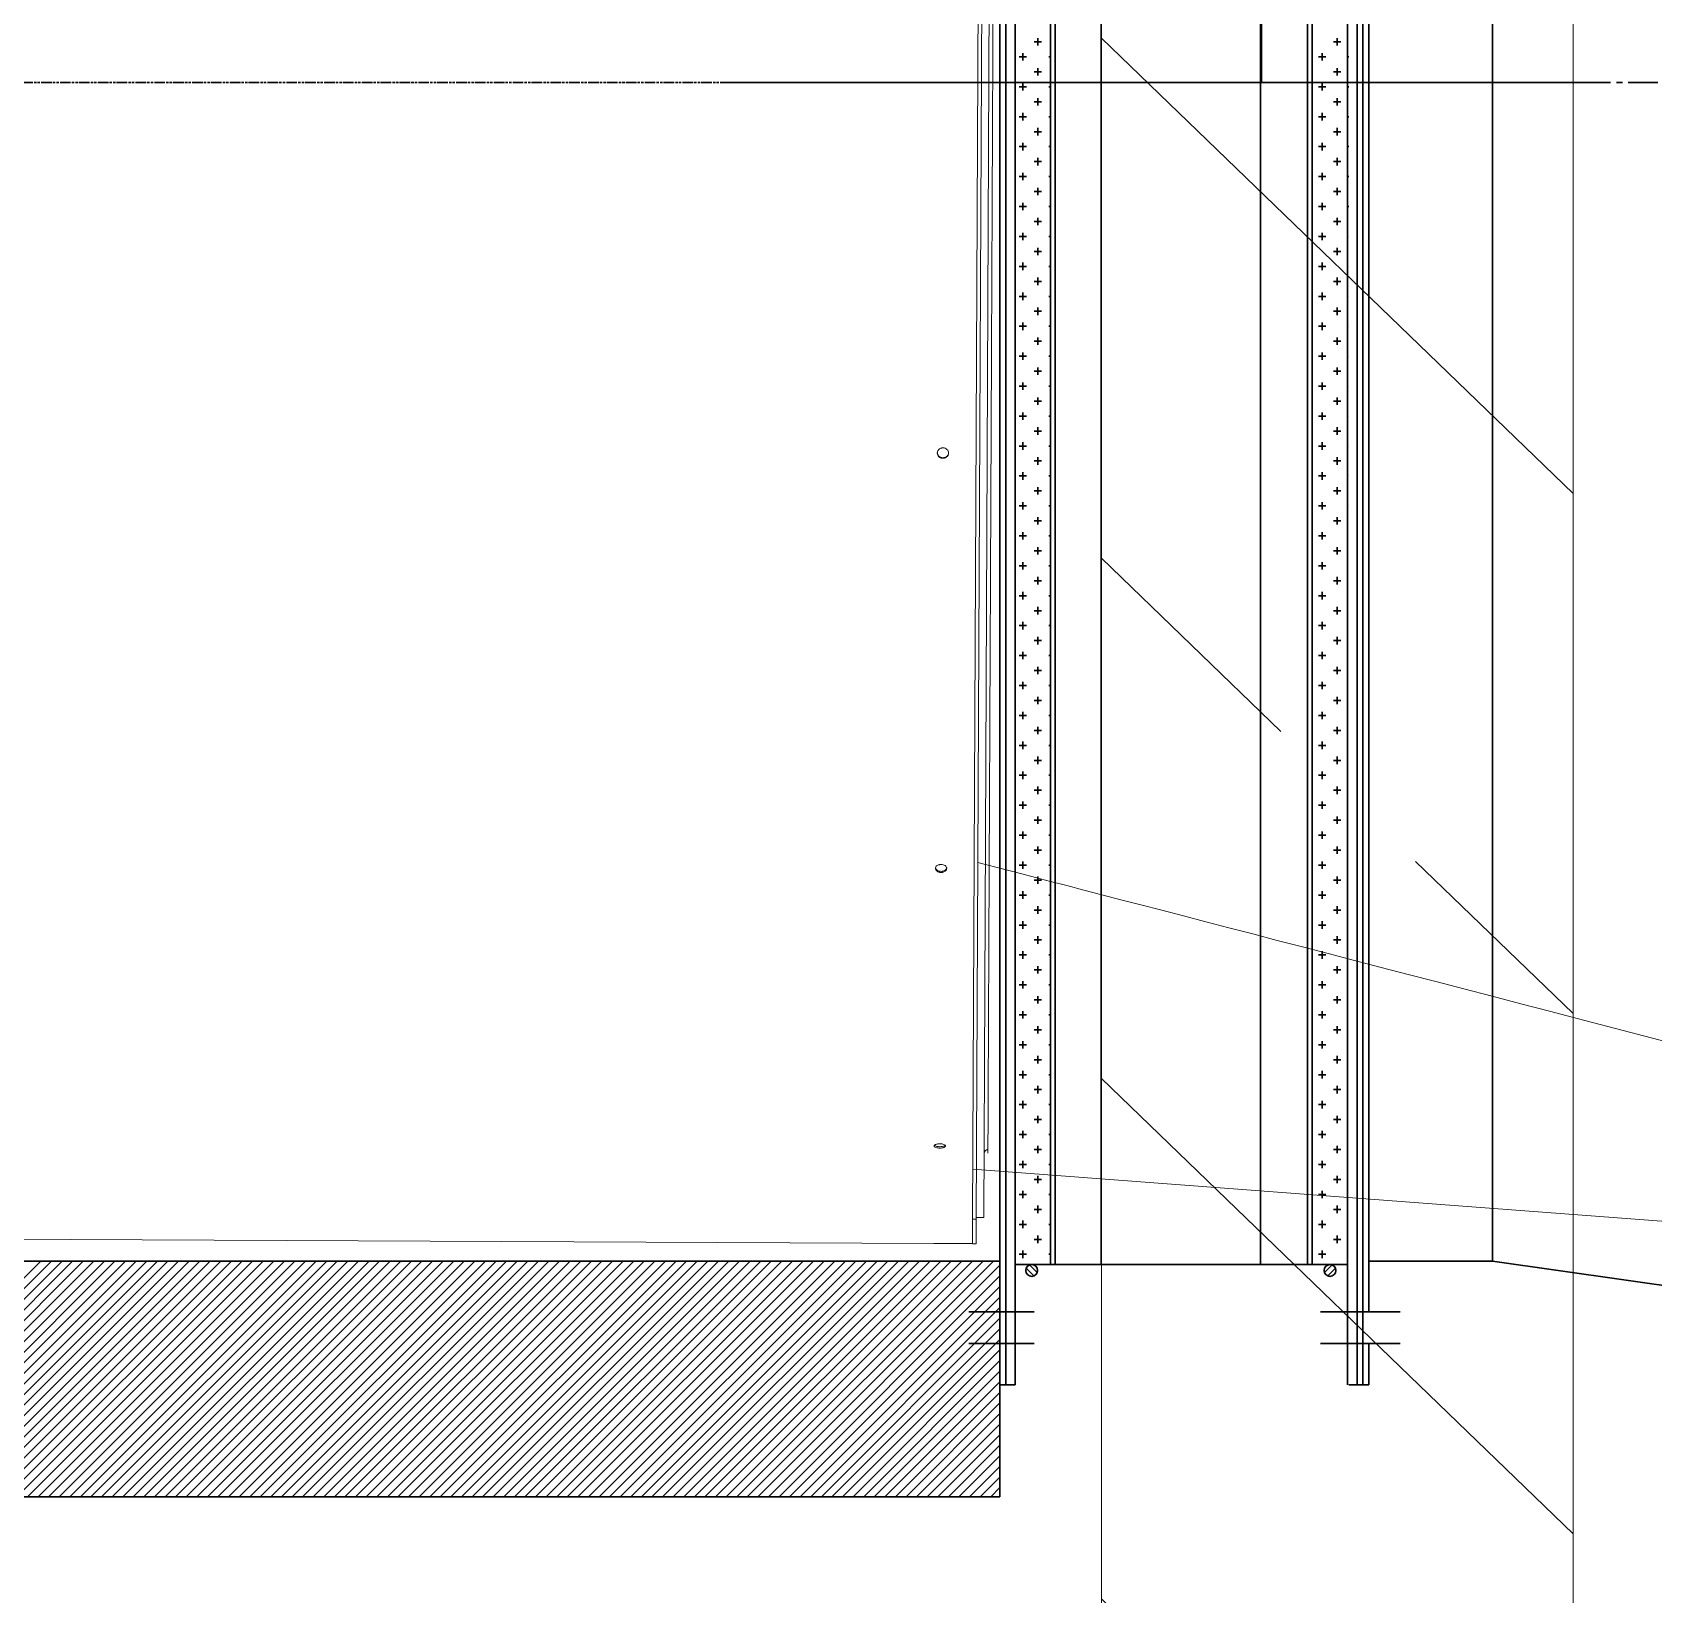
# Model space of a CAD drawing. Header units: millimetres. Extents: x -379292 to 1221486, y 92049 to 447512.
# Drawn here: x -116208 to -115521, y 275315 to 275978 of the extents above; entities that cross this region are included whole.
import ezdxf

# ---------------------------------------------------------------- set-up
doc = ezdxf.new("R2010")
doc.units = ezdxf.units.MM
doc.linetypes.add('CENTER', pattern=[2, 1.25, -0.25, 0.25, -0.25])
doc.linetypes.add('PHANTOM', pattern=[0.8, 0.45, -0.05, 0.1, -0.05, 0.1, -0.05])
for name, color, linetype, lineweight in [('_Systemair', 3, 'Continuous', 30), ('_Systemair Ventilation Equipments', 7, 'Continuous', 30), ('Aironn-DEF', 7, 'Continuous', 0), ('Aironn-THF', 7, 'Continuous', 0), ('E_CT_KA', 4, 'Continuous', 9)]:
    doc.layers.add(name, color=color, linetype=linetype, lineweight=lineweight)
doc.layers.add('AIRONN ZONLAMA', color=4, linetype='Continuous')
doc.styles.get("Standard").update_dxf_attribs({"font": 'segoeuil.ttf'})

# ---------------------------------------------------------------- blocks, each defined once
blk = doc.blocks.new('GFL 1000')
at = {"layer": '_Systemair Ventilation Equipments'}
for p, q in [((9522.706, 3628.106), (9522.706, 3732.406)), ((9522.956, 3628.106), (9522.956, 3732.406)), ((9517.456, 3630.256), (9517.456, 3730.256)), ((9522.706, 3630.256), (9517.456, 3630.256)), ((9522.706, 3625.006), (9522.706, 3626.756)), ((9522.956, 3625.006), (9522.956, 3626.756)), ((9522.956, 3625.006), (9522.706, 3625.006)), ((9522.956, 3625.006), (9522.706, 3625.006))]:
    blk.add_line(p, q, dxfattribs=at)
at = {"layer": '_Systemair Ventilation Equipments', "color": 2, "linetype": 'CENTER'}
blk.add_line((9513.525, 3680.256), (9529.164, 3680.256), dxfattribs=at)
at = {"layer": '_Systemair Ventilation Equipments', "linetype": 'CENTER'}
for p, q in [((9522.956, 3628.106), (9522.706, 3628.106)), ((9522.956, 3626.756), (9522.706, 3626.756))]:
    blk.add_line(p, q, dxfattribs=at)
blk = doc.blocks.new('RSA 1000')
at = {"layer": '_Systemair Ventilation Equipments'}
for p, q in [((9623.068, 3740.256), (9623.068, 3620.256)), ((9623.068, 3620.256), (9723.068, 3620.256))]:
    blk.add_line(p, q, dxfattribs=at)
at = {"layer": '_Systemair Ventilation Equipments', "color": 3, "linetype": 'PHANTOM'}
blk.add_line((9601.684, 3680.256), (9738.086, 3680.256), dxfattribs=at)
at = {"layer": '_Systemair Ventilation Equipments', "color": 7, "linetype": 'Continuous'}
for p, q in [((9623.068, 3620.256), (9623.068, 3630.256)), ((9623.068, 3630.256), (9723.068, 3630.256))]:
    blk.add_line(p, q, dxfattribs=at)
at = {"layer": '_Systemair Ventilation Equipments', "color": 3, "linetype": 'Continuous'}
for p, q in [((9632.886, 3620.256), (9623.068, 3630.074)), ((9633.335, 3620.256), (9623.335, 3630.256)), ((9633.784, 3620.256), (9623.784, 3630.256)), ((9634.233, 3620.256), (9624.233, 3630.256)), ((9634.682, 3620.256), (9624.682, 3630.256)), ((9635.131, 3620.256), (9625.131, 3630.256)), ((9635.58, 3620.256), (9625.58, 3630.256)), ((9636.029, 3620.256), (9626.029, 3630.256)), ((9636.478, 3620.256), (9626.478, 3630.256)), ((9636.927, 3620.256), (9626.927, 3630.256)), ((9637.376, 3620.256), (9627.376, 3630.256)), ((9637.825, 3620.256), (9627.825, 3630.256)), ((9638.274, 3620.256), (9628.274, 3630.256)), ((9638.723, 3620.256), (9628.723, 3630.256)), ((9639.172, 3620.256), (9629.172, 3630.256)), ((9639.621, 3620.256), (9629.621, 3630.256)), ((9640.07, 3620.256), (9630.07, 3630.256)), ((9640.519, 3620.256), (9630.519, 3630.256)), ((9640.968, 3620.256), (9630.968, 3630.256)), ((9641.417, 3620.256), (9631.417, 3630.256)), ((9641.866, 3620.256), (9631.866, 3630.256)), ((9642.316, 3620.256), (9632.316, 3630.256)), ((9642.765, 3620.256), (9632.765, 3630.256)), ((9643.214, 3620.256), (9633.214, 3630.256)), ((9643.663, 3620.256), (9633.663, 3630.256)), ((9644.112, 3620.256), (9634.112, 3630.256)), ((9644.561, 3620.256), (9634.561, 3630.256)), ((9645.01, 3620.256), (9635.01, 3630.256)), ((9645.459, 3620.256), (9635.459, 3630.256)), ((9645.908, 3620.256), (9635.908, 3630.256)), ((9646.357, 3620.256), (9636.357, 3630.256)), ((9646.806, 3620.256), (9636.806, 3630.256)), ((9647.255, 3620.256), (9637.255, 3630.256)), ((9647.704, 3620.256), (9637.704, 3630.256)), ((9648.153, 3620.256), (9638.153, 3630.256)), ((9648.602, 3620.256), (9638.602, 3630.256)), ((9649.051, 3620.256), (9639.051, 3630.256)), ((9649.5, 3620.256), (9639.5, 3630.256)), ((9649.949, 3620.256), (9639.949, 3630.256)), ((9650.398, 3620.256), (9640.398, 3630.256)), ((9650.847, 3620.256), (9640.847, 3630.256)), ((9651.296, 3620.256), (9641.296, 3630.256)), ((9651.745, 3620.256), (9641.745, 3630.256)), ((9652.194, 3620.256), (9642.194, 3630.256)), ((9652.643, 3620.256), (9642.643, 3630.256)), ((9653.092, 3620.256), (9643.092, 3630.256)), ((9653.541, 3620.256), (9643.541, 3630.256)), ((9653.99, 3620.256), (9643.99, 3630.256)), ((9654.439, 3620.256), (9644.439, 3630.256)), ((9654.888, 3620.256), (9644.888, 3630.256)), ((9655.337, 3620.256), (9645.337, 3630.256)), ((9655.786, 3620.256), (9645.786, 3630.256)), ((9656.235, 3620.256), (9646.235, 3630.256)), ((9656.684, 3620.256), (9646.684, 3630.256)), ((9657.133, 3620.256), (9647.133, 3630.256)), ((9657.582, 3620.256), (9647.582, 3630.256)), ((9658.031, 3620.256), (9648.031, 3630.256)), ((9658.48, 3620.256), (9648.48, 3630.256)), ((9658.929, 3620.256), (9648.929, 3630.256)), ((9659.378, 3620.256), (9649.378, 3630.256)), ((9659.827, 3620.256), (9649.827, 3630.256)), ((9660.276, 3620.256), (9650.276, 3630.256)), ((9660.725, 3620.256), (9650.725, 3630.256)), ((9661.174, 3620.256), (9651.174, 3630.256)), ((9661.623, 3620.256), (9651.623, 3630.256)), ((9662.072, 3620.256), (9652.072, 3630.256)), ((9662.521, 3620.256), (9652.521, 3630.256)), ((9662.97, 3620.256), (9652.97, 3630.256)), ((9663.419, 3620.256), (9653.419, 3630.256)), ((9663.868, 3620.256), (9653.868, 3630.256)), ((9664.317, 3620.256), (9654.317, 3630.256)), ((9664.766, 3620.256), (9654.766, 3630.256)), ((9665.215, 3620.256), (9655.215, 3630.256)), ((9665.664, 3620.256), (9655.664, 3630.256)), ((9666.113, 3620.256), (9656.113, 3630.256)), ((9666.562, 3620.256), (9656.562, 3630.256)), ((9667.011, 3620.256), (9657.011, 3630.256)), ((9667.46, 3620.256), (9657.46, 3630.256)), ((9667.909, 3620.256), (9657.909, 3630.256)), ((9668.358, 3620.256), (9658.358, 3630.256)), ((9668.807, 3620.256), (9658.807, 3630.256)), ((9669.256, 3620.256), (9659.256, 3630.256)), ((9669.705, 3620.256), (9659.705, 3630.256)), ((9670.154, 3620.256), (9660.154, 3630.256)), ((9670.603, 3620.256), (9660.603, 3630.256)), ((9671.052, 3620.256), (9661.052, 3630.256)), ((9671.501, 3620.256), (9661.501, 3630.256)), ((9671.95, 3620.256), (9661.95, 3630.256)), ((9672.399, 3620.256), (9662.399, 3630.256)), ((9672.848, 3620.256), (9662.848, 3630.256)), ((9673.297, 3620.256), (9663.297, 3630.256)), ((9673.746, 3620.256), (9663.746, 3630.256)), ((9632.437, 3620.256), (9623.068, 3629.625)), ((9631.988, 3620.256), (9623.068, 3629.176)), ((9631.539, 3620.256), (9623.068, 3628.727)), ((9631.09, 3620.256), (9623.068, 3628.278)), ((9630.641, 3620.256), (9623.068, 3627.829)), ((9630.192, 3620.256), (9623.068, 3627.38)), ((9629.743, 3620.256), (9623.068, 3626.931)), ((9629.294, 3620.256), (9623.068, 3626.482)), ((9628.845, 3620.256), (9623.068, 3626.033)), ((9628.396, 3620.256), (9623.068, 3625.584)), ((9627.947, 3620.256), (9623.068, 3625.135)), ((9627.498, 3620.256), (9623.068, 3624.685)), ((9627.049, 3620.256), (9623.068, 3624.236)), ((9626.6, 3620.256), (9623.068, 3623.787)), ((9626.151, 3620.256), (9623.068, 3623.338)), ((9625.702, 3620.256), (9623.068, 3622.889)), ((9625.253, 3620.256), (9623.068, 3622.44)), ((9624.804, 3620.256), (9623.068, 3621.991)), ((9624.355, 3620.256), (9623.068, 3621.542)), ((9623.906, 3620.256), (9623.068, 3621.093)), ((9623.457, 3620.256), (9623.068, 3620.644))]:
    blk.add_line(p, q, dxfattribs=at)
blk = doc.blocks.new('EVH 1000')
at = {"layer": '_Systemair Ventilation Equipments'}
for p, q in [((9874.527, 3625.006), (9874.527, 3735.506)), ((9874.777, 3625.006), (9874.777, 3735.506)), ((9875.177, 3735.506), (9875.177, 3625.006)), ((9889.277, 3735.506), (9889.277, 3625.006)), ((9889.677, 3625.006), (9889.677, 3735.506)), ((9889.927, 3625.006), (9889.927, 3735.506)), ((9876.677, 3730.256), (9876.677, 3630.106)), ((9876.877, 3730.256), (9876.877, 3630.106)), ((9878.827, 3680.256), (9878.827, 3730.256)), ((9878.877, 3730.256), (9878.877, 3630.106)), ((9885.627, 3730.256), (9885.627, 3630.106)), ((9885.627, 3680.256), (9885.627, 3730.256)), ((9887.577, 3730.256), (9887.577, 3630.106)), ((9887.777, 3730.256), (9887.777, 3630.106)), ((9875.78, 3681.976), (9875.463, 3681.976)), ((9875.621, 3682.135), (9875.621, 3681.818)), ((9888.48, 3681.976), (9888.163, 3681.976)), ((9888.321, 3682.135), (9888.321, 3681.818)), ((9875.145, 3681.341), (9875.128, 3681.341)), ((9876.415, 3681.341), (9876.098, 3681.341)), ((9876.256, 3681.5), (9876.256, 3681.183)), ((9887.845, 3681.341), (9887.826, 3681.341)), ((9889.115, 3681.341), (9888.798, 3681.341)), ((9888.956, 3681.5), (9888.956, 3681.183)), ((9875.78, 3680.706), (9875.463, 3680.706)), ((9875.621, 3680.865), (9875.621, 3680.548)), ((9888.48, 3680.706), (9888.163, 3680.706)), ((9888.321, 3680.865), (9888.321, 3680.548)), ((9875.145, 3680.071), (9875.127, 3680.071)), ((9875.621, 3679.595), (9875.621, 3679.278)), ((9876.415, 3680.071), (9876.098, 3680.071)), ((9876.256, 3680.23), (9876.256, 3679.913)), ((9887.845, 3680.071), (9887.827, 3680.071)), ((9888.321, 3679.595), (9888.321, 3679.278)), ((9889.115, 3680.071), (9888.798, 3680.071)), ((9888.956, 3680.23), (9888.956, 3679.913)), ((9875.78, 3679.436), (9875.463, 3679.436)), ((9876.256, 3678.96), (9876.256, 3678.643)), ((9888.48, 3679.436), (9888.163, 3679.436)), ((9888.956, 3678.96), (9888.956, 3678.643)), ((9875.145, 3678.801), (9875.129, 3678.801)), ((9875.621, 3678.325), (9875.621, 3678.008)), ((9876.415, 3678.801), (9876.098, 3678.801)), ((9887.845, 3678.801), (9887.826, 3678.801)), ((9888.321, 3678.325), (9888.321, 3678.008)), ((9889.115, 3678.801), (9888.798, 3678.801)), ((9875.145, 3677.531), (9875.13, 3677.531)), ((9875.78, 3678.166), (9875.463, 3678.166)), ((9876.415, 3677.531), (9876.098, 3677.531)), ((9876.256, 3677.69), (9876.256, 3677.373)), ((9887.845, 3677.531), (9887.824, 3677.531)), ((9888.48, 3678.166), (9888.163, 3678.166)), ((9889.115, 3677.531), (9888.798, 3677.531)), ((9888.956, 3677.69), (9888.956, 3677.373)), ((9875.78, 3676.896), (9875.463, 3676.896)), ((9875.621, 3677.055), (9875.621, 3676.738)), ((9888.48, 3676.896), (9888.163, 3676.896)), ((9888.321, 3677.055), (9888.321, 3676.738)), ((9875.145, 3676.261), (9875.131, 3676.261)), ((9876.415, 3676.261), (9876.098, 3676.261)), ((9876.256, 3676.42), (9876.256, 3676.103)), ((9887.845, 3676.261), (9887.823, 3676.261)), ((9889.115, 3676.261), (9888.798, 3676.261)), ((9888.956, 3676.42), (9888.956, 3676.103)), ((9875.78, 3675.626), (9875.463, 3675.626)), ((9875.621, 3675.785), (9875.621, 3675.468)), ((9888.48, 3675.626), (9888.163, 3675.626)), ((9888.321, 3675.785), (9888.321, 3675.468)), ((9875.145, 3674.991), (9875.132, 3674.991)), ((9876.415, 3674.991), (9876.098, 3674.991)), ((9876.256, 3675.15), (9876.256, 3674.833)), ((9887.845, 3674.991), (9887.822, 3674.991)), ((9889.115, 3674.991), (9888.798, 3674.991)), ((9888.956, 3675.15), (9888.956, 3674.833)), ((9875.78, 3674.356), (9875.463, 3674.356)), ((9875.621, 3674.515), (9875.621, 3674.198)), ((9888.48, 3674.356), (9888.163, 3674.356)), ((9888.321, 3674.515), (9888.321, 3674.198)), ((9875.145, 3673.721), (9875.134, 3673.721)), ((9876.415, 3673.721), (9876.098, 3673.721)), ((9876.256, 3673.88), (9876.256, 3673.563)), ((9887.845, 3673.721), (9887.821, 3673.721)), ((9889.115, 3673.721), (9888.798, 3673.721)), ((9888.956, 3673.88), (9888.956, 3673.563)), ((9875.78, 3673.086), (9875.463, 3673.086)), ((9875.621, 3673.245), (9875.621, 3672.928)), ((9888.48, 3673.086), (9888.163, 3673.086)), ((9888.321, 3673.245), (9888.321, 3672.928)), ((9875.145, 3672.451), (9875.135, 3672.451)), ((9876.415, 3672.451), (9876.098, 3672.451)), ((9876.256, 3672.61), (9876.256, 3672.293)), ((9887.845, 3672.451), (9887.819, 3672.451)), ((9889.115, 3672.451), (9888.798, 3672.451)), ((9888.956, 3672.61), (9888.956, 3672.293)), ((9875.78, 3671.816), (9875.463, 3671.816)), ((9875.621, 3671.975), (9875.621, 3671.658)), ((9876.256, 3671.34), (9876.256, 3671.023)), ((9888.48, 3671.816), (9888.163, 3671.816)), ((9888.321, 3671.975), (9888.321, 3671.658)), ((9888.956, 3671.34), (9888.956, 3671.023)), ((9875.145, 3671.181), (9875.136, 3671.181)), ((9875.621, 3670.705), (9875.621, 3670.388)), ((9876.415, 3671.181), (9876.098, 3671.181)), ((9887.845, 3671.181), (9887.818, 3671.181)), ((9888.321, 3670.705), (9888.321, 3670.388)), ((9889.115, 3671.181), (9888.798, 3671.181)), ((9875.78, 3670.546), (9875.463, 3670.546)), ((9876.256, 3670.07), (9876.256, 3669.753)), ((9888.48, 3670.546), (9888.163, 3670.546)), ((9888.956, 3670.07), (9888.956, 3669.753)), ((9875.145, 3669.911), (9875.138, 3669.911)), ((9875.78, 3669.276), (9875.463, 3669.276)), ((9875.621, 3669.435), (9875.621, 3669.118)), ((9876.415, 3669.911), (9876.098, 3669.911)), ((9887.845, 3669.911), (9887.817, 3669.911)), ((9888.48, 3669.276), (9888.163, 3669.276)), ((9888.321, 3669.435), (9888.321, 3669.118)), ((9889.115, 3669.911), (9888.798, 3669.911)), ((9875.145, 3668.641), (9875.139, 3668.641)), ((9876.415, 3668.641), (9876.098, 3668.641)), ((9876.256, 3668.8), (9876.256, 3668.483)), ((9887.845, 3668.641), (9887.816, 3668.641)), ((9889.115, 3668.641), (9888.798, 3668.641)), ((9888.956, 3668.8), (9888.956, 3668.483)), ((9875.78, 3668.006), (9875.463, 3668.006)), ((9875.621, 3668.165), (9875.621, 3667.848)), ((9888.48, 3668.006), (9888.163, 3668.006)), ((9888.321, 3668.165), (9888.321, 3667.848)), ((9875.145, 3667.371), (9875.14, 3667.371)), ((9876.415, 3667.371), (9876.098, 3667.371)), ((9876.256, 3667.53), (9876.256, 3667.213)), ((9887.845, 3667.371), (9887.814, 3667.371)), ((9889.115, 3667.371), (9888.798, 3667.371)), ((9888.956, 3667.53), (9888.956, 3667.213)), ((9875.78, 3666.736), (9875.463, 3666.736)), ((9875.621, 3666.895), (9875.621, 3666.578)), ((9888.48, 3666.736), (9888.163, 3666.736)), ((9888.321, 3666.895), (9888.321, 3666.578)), ((9875.145, 3666.101), (9875.141, 3666.101)), ((9876.415, 3666.101), (9876.098, 3666.101)), ((9876.256, 3666.26), (9876.256, 3665.943)), ((9887.845, 3666.101), (9887.813, 3666.101)), ((9889.115, 3666.101), (9888.798, 3666.101)), ((9888.956, 3666.26), (9888.956, 3665.943)), ((9875.78, 3665.466), (9875.463, 3665.466)), ((9875.621, 3665.625), (9875.621, 3665.308)), ((9888.48, 3665.466), (9888.163, 3665.466)), ((9888.321, 3665.625), (9888.321, 3665.308)), ((9875.145, 3664.831), (9875.143, 3664.831)), ((9876.415, 3664.831), (9876.098, 3664.831)), ((9876.256, 3664.99), (9876.256, 3664.673)), ((9887.845, 3664.831), (9887.812, 3664.831)), ((9889.115, 3664.831), (9888.798, 3664.831)), ((9888.956, 3664.99), (9888.956, 3664.673)), ((9875.78, 3664.196), (9875.463, 3664.196)), ((9875.621, 3664.355), (9875.621, 3664.038)), ((9888.48, 3664.196), (9888.163, 3664.196)), ((9888.321, 3664.355), (9888.321, 3664.038)), ((9875.145, 3663.561), (9875.144, 3663.561)), ((9875.621, 3663.085), (9875.621, 3662.768)), ((9876.415, 3663.561), (9876.098, 3663.561)), ((9876.256, 3663.72), (9876.256, 3663.403)), ((9887.845, 3663.561), (9887.811, 3663.561)), ((9888.321, 3663.085), (9888.321, 3662.768)), ((9889.115, 3663.561), (9888.798, 3663.561)), ((9888.956, 3663.72), (9888.956, 3663.403)), ((9875.78, 3662.926), (9875.463, 3662.926)), ((9876.256, 3662.45), (9876.256, 3662.133)), ((9888.48, 3662.926), (9888.163, 3662.926)), ((9888.956, 3662.45), (9888.956, 3662.133)), ((9875.145, 3662.291), (9875.145, 3662.291)), ((9875.621, 3661.815), (9875.621, 3661.498)), ((9876.415, 3662.291), (9876.098, 3662.291)), ((9887.845, 3662.291), (9887.809, 3662.291)), ((9888.321, 3661.815), (9888.321, 3661.498)), ((9889.115, 3662.291), (9888.798, 3662.291)), ((9875.78, 3661.656), (9875.463, 3661.656)), ((9876.415, 3661.021), (9876.098, 3661.021)), ((9876.256, 3661.18), (9876.256, 3660.863)), ((9887.845, 3661.021), (9887.808, 3661.021)), ((9888.48, 3661.656), (9888.163, 3661.656)), ((9889.115, 3661.021), (9888.798, 3661.021)), ((9888.956, 3661.18), (9888.956, 3660.863)), ((9875.78, 3660.386), (9875.463, 3660.386)), ((9875.621, 3660.545), (9875.621, 3660.228)), ((9888.48, 3660.386), (9888.163, 3660.386)), ((9888.321, 3660.545), (9888.321, 3660.228)), ((9876.415, 3659.751), (9876.098, 3659.751)), ((9876.256, 3659.91), (9876.256, 3659.593)), ((9887.845, 3659.751), (9887.807, 3659.751)), ((9889.115, 3659.751), (9888.798, 3659.751)), ((9888.956, 3659.91), (9888.956, 3659.593)), ((9875.78, 3659.116), (9875.463, 3659.116)), ((9875.621, 3659.275), (9875.621, 3658.958)), ((9888.48, 3659.116), (9888.163, 3659.116)), ((9888.321, 3659.275), (9888.321, 3658.958)), ((9876.415, 3658.481), (9876.098, 3658.481)), ((9876.256, 3658.64), (9876.256, 3658.323)), ((9887.845, 3658.481), (9887.805, 3658.481)), ((9889.115, 3658.481), (9888.798, 3658.481)), ((9888.956, 3658.64), (9888.956, 3658.323)), ((9875.78, 3657.846), (9875.463, 3657.846)), ((9875.621, 3658.005), (9875.621, 3657.688)), ((9888.48, 3657.846), (9888.163, 3657.846)), ((9888.321, 3658.005), (9888.321, 3657.688)), ((9876.415, 3657.211), (9876.098, 3657.211)), ((9876.256, 3657.37), (9876.256, 3657.053)), ((9887.845, 3657.211), (9887.804, 3657.211)), ((9889.115, 3657.211), (9888.798, 3657.211)), ((9888.956, 3657.37), (9888.956, 3657.053)), ((9875.78, 3656.576), (9875.463, 3656.576)), ((9875.621, 3656.735), (9875.621, 3656.418)), ((9888.48, 3656.576), (9888.163, 3656.576)), ((9888.321, 3656.735), (9888.321, 3656.418)), ((9876.415, 3655.941), (9876.098, 3655.941)), ((9876.256, 3656.1), (9876.256, 3655.783)), ((9887.845, 3655.941), (9887.803, 3655.941)), ((9889.115, 3655.941), (9888.798, 3655.941)), ((9888.956, 3656.1), (9888.956, 3655.783)), ((9875.78, 3655.306), (9875.463, 3655.306)), ((9875.621, 3655.465), (9875.621, 3655.148)), ((9876.256, 3654.83), (9876.256, 3654.513)), ((9888.48, 3655.306), (9888.163, 3655.306)), ((9888.321, 3655.465), (9888.321, 3655.148)), ((9888.956, 3654.83), (9888.956, 3654.513)), ((9875.621, 3654.195), (9875.621, 3653.878)), ((9876.415, 3654.671), (9876.098, 3654.671)), ((9887.845, 3654.671), (9887.802, 3654.671)), ((9888.321, 3654.195), (9888.321, 3653.878)), ((9889.115, 3654.671), (9888.798, 3654.671)), ((9875.78, 3654.036), (9875.463, 3654.036)), ((9876.256, 3653.56), (9876.256, 3653.243)), ((9888.48, 3654.036), (9888.163, 3654.036)), ((9888.956, 3653.56), (9888.956, 3653.243)), ((9875.78, 3652.766), (9875.463, 3652.766)), ((9875.621, 3652.925), (9875.621, 3652.608)), ((9876.415, 3653.401), (9876.098, 3653.401)), ((9887.845, 3653.401), (9887.8, 3653.401)), ((9888.48, 3652.766), (9888.163, 3652.766)), ((9888.321, 3652.925), (9888.321, 3652.608)), ((9889.115, 3653.401), (9888.798, 3653.401)), ((9876.415, 3652.131), (9876.098, 3652.131)), ((9876.256, 3652.29), (9876.256, 3651.973)), ((9887.845, 3652.131), (9887.799, 3652.131)), ((9889.115, 3652.131), (9888.798, 3652.131)), ((9888.956, 3652.29), (9888.956, 3651.973)), ((9875.78, 3651.496), (9875.463, 3651.496)), ((9875.621, 3651.655), (9875.621, 3651.338)), ((9888.48, 3651.496), (9888.163, 3651.496)), ((9888.321, 3651.655), (9888.321, 3651.338)), ((9876.415, 3650.861), (9876.098, 3650.861)), ((9876.256, 3651.02), (9876.256, 3650.703)), ((9887.845, 3650.861), (9887.798, 3650.861)), ((9889.115, 3650.861), (9888.798, 3650.861)), ((9888.956, 3651.02), (9888.956, 3650.703)), ((9875.78, 3650.226), (9875.463, 3650.226)), ((9875.621, 3650.385), (9875.621, 3650.068)), ((9888.48, 3650.226), (9888.163, 3650.226)), ((9888.321, 3650.385), (9888.321, 3650.068)), ((9876.415, 3649.591), (9876.098, 3649.591)), ((9876.256, 3649.75), (9876.256, 3649.433)), ((9887.845, 3649.591), (9887.797, 3649.591)), ((9889.115, 3649.591), (9888.798, 3649.591)), ((9888.956, 3649.75), (9888.956, 3649.433)), ((9875.78, 3648.956), (9875.463, 3648.956)), ((9875.621, 3649.115), (9875.621, 3648.798)), ((9888.48, 3648.956), (9888.163, 3648.956)), ((9888.321, 3649.115), (9888.321, 3648.798)), ((9876.415, 3648.321), (9876.098, 3648.321)), ((9876.256, 3648.48), (9876.256, 3648.163)), ((9887.845, 3648.321), (9887.795, 3648.321)), ((9889.115, 3648.321), (9888.798, 3648.321)), ((9888.956, 3648.48), (9888.956, 3648.163)), ((9875.78, 3647.686), (9875.463, 3647.686)), ((9875.621, 3647.845), (9875.621, 3647.528)), ((9888.48, 3647.686), (9888.163, 3647.686)), ((9888.321, 3647.845), (9888.321, 3647.528)), ((9875.621, 3646.575), (9875.621, 3646.258)), ((9876.415, 3647.051), (9876.098, 3647.051)), ((9876.256, 3647.21), (9876.256, 3646.893)), ((9887.845, 3647.051), (9887.794, 3647.051)), ((9888.321, 3646.575), (9888.321, 3646.258)), ((9889.115, 3647.051), (9888.798, 3647.051)), ((9888.956, 3647.21), (9888.956, 3646.893)), ((9875.78, 3646.416), (9875.463, 3646.416)), ((9876.256, 3645.94), (9876.256, 3645.623)), ((9888.48, 3646.416), (9888.163, 3646.416)), ((9888.956, 3645.94), (9888.956, 3645.623)), ((9875.621, 3645.305), (9875.621, 3644.988)), ((9876.415, 3645.781), (9876.098, 3645.781)), ((9887.845, 3645.781), (9887.793, 3645.781)), ((9888.321, 3645.305), (9888.321, 3644.988)), ((9889.115, 3645.781), (9888.798, 3645.781)), ((9875.78, 3645.146), (9875.463, 3645.146)), ((9876.415, 3644.511), (9876.098, 3644.511)), ((9876.256, 3644.67), (9876.256, 3644.353)), ((9887.845, 3644.511), (9887.792, 3644.511)), ((9888.48, 3645.146), (9888.163, 3645.146)), ((9889.115, 3644.511), (9888.798, 3644.511)), ((9888.956, 3644.67), (9888.956, 3644.353)), ((9875.78, 3643.876), (9875.463, 3643.876)), ((9875.621, 3644.035), (9875.621, 3643.718)), ((9888.48, 3643.876), (9888.163, 3643.876)), ((9888.321, 3644.035), (9888.321, 3643.718)), ((9876.415, 3643.241), (9876.098, 3643.241)), ((9876.256, 3643.4), (9876.256, 3643.083)), ((9887.845, 3643.241), (9887.79, 3643.241)), ((9889.115, 3643.241), (9888.798, 3643.241)), ((9888.956, 3643.4), (9888.956, 3643.083)), ((9875.78, 3642.606), (9875.463, 3642.606)), ((9875.621, 3642.765), (9875.621, 3642.448)), ((9888.48, 3642.606), (9888.163, 3642.606)), ((9888.321, 3642.765), (9888.321, 3642.448)), ((9876.415, 3641.971), (9876.098, 3641.971)), ((9876.256, 3642.13), (9876.256, 3641.813)), ((9887.845, 3641.971), (9887.789, 3641.971)), ((9889.115, 3641.971), (9888.798, 3641.971)), ((9888.956, 3642.13), (9888.956, 3641.813)), ((9875.78, 3641.336), (9875.463, 3641.336)), ((9875.621, 3641.495), (9875.621, 3641.178)), ((9888.48, 3641.336), (9888.163, 3641.336)), ((9888.321, 3641.495), (9888.321, 3641.178)), ((9876.415, 3640.701), (9876.098, 3640.701)), ((9876.256, 3640.86), (9876.256, 3640.543)), ((9887.845, 3640.701), (9887.788, 3640.701)), ((9889.115, 3640.701), (9888.798, 3640.701)), ((9888.956, 3640.86), (9888.956, 3640.543)), ((9875.78, 3640.066), (9875.463, 3640.066)), ((9875.621, 3640.225), (9875.621, 3639.908)), ((9888.48, 3640.066), (9888.163, 3640.066)), ((9888.321, 3640.225), (9888.321, 3639.908)), ((9876.415, 3639.431), (9876.098, 3639.431)), ((9876.256, 3639.59), (9876.256, 3639.273)), ((9887.845, 3639.431), (9887.786, 3639.431)), ((9889.115, 3639.431), (9888.798, 3639.431)), ((9888.956, 3639.59), (9888.956, 3639.273)), ((9875.78, 3638.796), (9875.463, 3638.796)), ((9875.621, 3638.955), (9875.621, 3638.638)), ((9876.256, 3638.32), (9876.256, 3638.003)), ((9888.48, 3638.796), (9888.163, 3638.796)), ((9888.321, 3638.955), (9888.321, 3638.638)), ((9888.956, 3638.32), (9888.956, 3638.003)), ((9875.621, 3637.685), (9875.621, 3637.368)), ((9876.415, 3638.161), (9876.098, 3638.161)), ((9887.845, 3638.161), (9887.785, 3638.161)), ((9888.321, 3637.685), (9888.321, 3637.368)), ((9889.115, 3638.161), (9888.798, 3638.161)), ((9875.78, 3637.526), (9875.463, 3637.526)), ((9876.256, 3637.05), (9876.256, 3636.733)), ((9888.48, 3637.526), (9888.163, 3637.526)), ((9888.956, 3637.05), (9888.956, 3636.733)), ((9875.78, 3636.256), (9875.463, 3636.256)), ((9875.621, 3636.415), (9875.621, 3636.098)), ((9876.415, 3636.891), (9876.098, 3636.891)), ((9887.845, 3636.891), (9887.784, 3636.891)), ((9888.48, 3636.256), (9888.163, 3636.256)), ((9888.321, 3636.415), (9888.321, 3636.098)), ((9889.115, 3636.891), (9888.798, 3636.891)), ((9876.415, 3635.621), (9876.098, 3635.621)), ((9876.256, 3635.78), (9876.256, 3635.463)), ((9887.845, 3635.621), (9887.783, 3635.621)), ((9889.115, 3635.621), (9888.798, 3635.621)), ((9888.956, 3635.78), (9888.956, 3635.463)), ((9875.78, 3634.986), (9875.463, 3634.986)), ((9875.621, 3635.145), (9875.621, 3634.828)), ((9888.48, 3634.986), (9888.163, 3634.986)), ((9888.321, 3635.145), (9888.321, 3634.828)), ((9876.415, 3634.351), (9876.098, 3634.351)), ((9876.256, 3634.51), (9876.256, 3634.193)), ((9887.845, 3634.351), (9887.781, 3634.351)), ((9889.115, 3634.351), (9888.798, 3634.351)), ((9888.956, 3634.51), (9888.956, 3634.193)), ((9875.78, 3633.716), (9875.463, 3633.716)), ((9875.621, 3633.875), (9875.621, 3633.558)), ((9888.48, 3633.716), (9888.163, 3633.716)), ((9888.321, 3633.875), (9888.321, 3633.558)), ((9876.415, 3633.081), (9876.098, 3633.081)), ((9876.256, 3633.24), (9876.256, 3632.923)), ((9887.845, 3633.081), (9887.78, 3633.081)), ((9889.115, 3633.081), (9888.798, 3633.081)), ((9888.956, 3633.24), (9888.956, 3632.923)), ((9875.78, 3632.446), (9875.463, 3632.446)), ((9875.621, 3632.605), (9875.621, 3632.288)), ((9888.48, 3632.446), (9888.163, 3632.446)), ((9888.321, 3632.605), (9888.321, 3632.288)), ((9876.415, 3631.811), (9876.098, 3631.811)), ((9876.256, 3631.97), (9876.256, 3631.653)), ((9887.845, 3631.811), (9887.779, 3631.811)), ((9889.115, 3631.811), (9888.798, 3631.811)), ((9888.956, 3631.97), (9888.956, 3631.653)), ((9875.78, 3631.176), (9875.463, 3631.176)), ((9875.621, 3631.335), (9875.621, 3631.018)), ((9888.48, 3631.176), (9888.163, 3631.176)), ((9888.321, 3631.335), (9888.321, 3631.018)), ((9875.177, 3630.106), (9889.277, 3630.106)), ((9875.177, 3630.106), (9876.627, 3630.106)), ((9876.16, 3629.765), (9875.836, 3630.089)), ((9876.415, 3630.541), (9876.098, 3630.541)), ((9876.256, 3630.7), (9876.256, 3630.383)), ((9887.845, 3630.541), (9887.778, 3630.541)), ((9888.344, 3629.765), (9888.668, 3630.089)), ((9889.115, 3630.541), (9888.798, 3630.541)), ((9888.956, 3630.7), (9888.956, 3630.383)), ((9876.018, 3629.623), (9875.694, 3629.947)), ((9888.486, 3629.623), (9888.81, 3629.947)), ((9872.953, 3628.106), (9876.322, 3628.106)), ((9888.479, 3628.106), (9891.246, 3628.106)), ((9872.953, 3626.756), (9876.322, 3626.756)), ((9888.479, 3626.756), (9891.246, 3626.756)), ((9875.127, 3625.006), (9874.527, 3625.006)), ((9889.277, 3625.006), (9889.927, 3625.006))]:
    blk.add_line(p, q, dxfattribs=at)
at = {"layer": '_Systemair Ventilation Equipments', "color": 2}
blk.add_line((9901.587, 3680.256), (9867.062, 3680.256), dxfattribs=at)
at = {"layer": '_Systemair Ventilation Equipments'}
for centre in [(9875.927, 3629.856), (9888.577, 3629.856)]:
    blk.add_circle(centre, 0.25, dxfattribs=at)
blk = doc.blocks.new('RED 1000')
at = {"layer": '_Systemair Ventilation Equipments', "color": 2}
for p, q in [((9847.334, 1428.633), (9847.334, 1328.633)), ((9847.334, 1328.633), (9805.334, 1322.633))]:
    blk.add_line(p, q, dxfattribs=at)
at = {"layer": '_Systemair Ventilation Equipments', "color": 2, "linetype": 'CENTER'}
blk.add_line((9796.329, 1378.633), (9868.515, 1378.633), dxfattribs=at)
blk = doc.blocks.new('wdsdfgf')
at = {"layer": '_Systemair Ventilation Equipments', "xscale": 10, "yscale": 10, "zscale": 10}
for name, p in [('RSA 1000', (1476.09, -21481.39)), ('RED 1000', (-975.57, 1534.85)), ('GFL 1000', (2323.22, -21481.39)), ('EVH 1000', (-1192.5, -21481.39))]:
    blk.add_blockref(name, p, dxfattribs=at)
blk = doc.blocks.new('OtoParkBodrumKatMimari')
at = {"layer": '_Systemair', "color": 7, "xscale": -1}
blk.add_blockref('wdsdfgf', (228263.66, 159817.03), dxfattribs=at)
blk = doc.blocks.new('*U723')
h = blk.add_hatch()
h.set_pattern_fill('ANSI33', color=0, scale=50, angle=1, style=0)
h.paths.add_polyline_path([(-7451.3, 200), (601.57, 200), (601.57, 0), (-7451.3, 0)])
at = {"color": 0}
blk.add_lwpolyline([(-7451.3, 200), (601.57, 200), (601.57, 0), (-7451.3, 0)], close=True, dxfattribs=at)
at = {"ltscale": 25, "flags": 1}
for tag, p in [('YUKSEKLIK', (-228.63, -148.71)), ('KALINLIK', (-228.63, -213.32))]:
    blk.add_attdef(tag, p, '', height=50, dxfattribs=at)
blk = doc.blocks.new('TF1000-2')
at = {"layer": 'Aironn-THF', "color": 2, "linetype": 'Continuous', "lineweight": 15}
blk.add_line((19627.002, 4493.733), (19631.99, 4563.631), dxfattribs=at)
at = {"layer": 'Aironn-THF', "color": 7, "linetype": 'Continuous', "lineweight": 15}
for p, q in [((19629.054, 4494.212), (19522.642, 4494.25)), ((19565.249, 4493.915), (19629.13, 4493.892)), ((19565.249, 4493.755), (19629.13, 4493.732)), ((19626.173, 4494.373), (19626.173, 4494.373)), ((19629.053, 4493.892), (19629.054, 4494.212)), ((19629.13, 4493.732), (19629.13, 4493.892)), ((19629.13, 4493.892), (19630.174, 4493.892)), ((19630.174, 4493.732), (19630.174, 4493.892)), ((19629.13, 4493.732), (19630.174, 4493.732)), ((19630.157, 4492.572), (19630.158, 4493.732)), ((19630.161, 4492.572), (19630.157, 4492.572)), ((19630.122, 4395.521), (19630.157, 4492.092)), ((19630.157, 4492.092), (19630.161, 4492.092))]:
    blk.add_line(p, q, dxfattribs=at)
blk.add_arc((19626.333, 4494.373), 0.16, 179.9795, 269.9795, dxfattribs=at)
at = {"layer": 'Aironn-THF', "color": 2, "linetype": 'Continuous', "lineweight": 15}
blk.add_open_spline([(19613.989, 4493.898), (19614.966, 4497.714), (19621.789, 4524.385), (19628.628, 4551.049), (19632.048, 4564.38)], degree=3, knots=[0, 0, 0, 0, 0.5, 1, 1, 1, 1], dxfattribs=at)
at = {"layer": 'Aironn-THF', "color": 7, "linetype": 'Continuous', "lineweight": 15}
for points, knots in [([(19611.554, 4494.379), (19611.052, 4494.379), (19610.049, 4494.379), (19608.468, 4494.38), (19606.835, 4494.38), (19605.132, 4494.381), (19603.36, 4494.382), (19601.52, 4494.382), (19599.633, 4494.383), (19597.722, 4494.384), (19595.79, 4494.384), (19593.841, 4494.385), (19591.861, 4494.386), (19589.835, 4494.386), (19587.764, 4494.387), (19585.651, 4494.388), (19583.52, 4494.389), (19581.396, 4494.389), (19579.283, 4494.39), (19577.185, 4494.391), (19575.084, 4494.392), (19572.965, 4494.392), (19570.831, 4494.393), (19568.685, 4494.394), (19566.552, 4494.395), (19564.457, 4494.396), (19562.403, 4494.396), (19560.391, 4494.397), (19558.406, 4494.398), (19556.432, 4494.398), (19554.475, 4494.399), (19552.537, 4494.4), (19550.642, 4494.4), (19548.775, 4494.401), (19546.943, 4494.402), (19545.147, 4494.402), (19543.411, 4494.403), (19541.734, 4494.404), (19540.672, 4494.404), (19540.142, 4494.404)], [0, 0, 0, 0, 0.02649, 0.053002, 0.079515, 0.106004, 0.133263, 0.160546, 0.18783, 0.215088, 0.241578, 0.268091, 0.294604, 0.321094, 0.348355, 0.37564, 0.402926, 0.430187, 0.456653, 0.483142, 0.509631, 0.536097, 0.563332, 0.590593, 0.617853, 0.645088, 0.671542, 0.698019, 0.724496, 0.75095, 0.778171, 0.805417, 0.832664, 0.859885, 0.887881, 0.915917, 0.943967, 0.972004, 1, 1, 1, 1]), ([(19626.323, 4494.373), (19626.326, 4494.373), (19626.336, 4494.373), (19626.263, 4494.373), (19626.1, 4494.373), (19625.838, 4494.374), (19625.486, 4494.374), (19625.048, 4494.374), (19624.526, 4494.374), (19623.925, 4494.374), (19623.241, 4494.374), (19622.469, 4494.375), (19621.605, 4494.375), (19620.649, 4494.375), (19619.612, 4494.376), (19618.55, 4494.376), (19617.478, 4494.377), (19616.408, 4494.377), (19615.281, 4494.377), (19614.095, 4494.378), (19612.856, 4494.378), (19611.988, 4494.378), (19611.554, 4494.379)], [0, 0, 0, 0, 0.019259, 0.072191, 0.126661, 0.181181, 0.235701, 0.290172, 0.34308, 0.396033, 0.448987, 0.501895, 0.556337, 0.610828, 0.66532, 0.719762, 0.766181, 0.812614, 0.859033, 0.906017, 0.953016, 1, 1, 1, 1]), ([(19596.631, 4492.584), (19596.602, 4492.58), (19596.543, 4492.573), (19596.47, 4492.517), (19596.42, 4492.438), (19596.407, 4492.367), (19596.409, 4492.315), (19596.416, 4492.277), (19596.435, 4492.225), (19596.469, 4492.175), (19596.512, 4492.139), (19596.565, 4492.111), (19596.605, 4492.106), (19596.63, 4492.104)], [0, 0, 0, 0, 0.124805, 0.249609, 0.374414, 0.499219, 0.52993, 0.581946, 0.655209, 0.749637, 0.825128, 0.892091, 1, 1, 1, 1]), ([(19596.828, 4492.344), (19596.825, 4492.371), (19596.82, 4492.425), (19596.782, 4492.497), (19596.726, 4492.55), (19596.664, 4492.581), (19596.622, 4492.581), (19596.606, 4492.581)], [0, 0, 0, 0, 0.214743, 0.429487, 0.644232, 0.858977, 1, 1, 1, 1]), ([(19596.63, 4492.104), (19596.659, 4492.107), (19596.718, 4492.115), (19596.791, 4492.17), (19596.832, 4492.236), (19596.847, 4492.289), (19596.851, 4492.316), (19596.852, 4492.33), (19596.852, 4492.337), (19596.852, 4492.34), (19596.852, 4492.342), (19596.852, 4492.343), (19596.852, 4492.343), (19596.852, 4492.344), (19596.852, 4492.351), (19596.851, 4492.372), (19596.845, 4492.411), (19596.826, 4492.463), (19596.792, 4492.512), (19596.749, 4492.549), (19596.696, 4492.577), (19596.656, 4492.581), (19596.631, 4492.584)], [0, 0, 0, 0, 0.124746, 0.249492, 0.374238, 0.436913, 0.468289, 0.483981, 0.491828, 0.495752, 0.497713, 0.498694, 0.499185, 0.49943, 0.499508, 0.530298, 0.582378, 0.65569, 0.750104, 0.82543, 0.89226, 1, 1, 1, 1]), ([(19614.25, 4492.577), (19614.228, 4492.574), (19614.183, 4492.567), (19614.127, 4492.511), (19614.089, 4492.432), (19614.079, 4492.361), (19614.081, 4492.309), (19614.085, 4492.27), (19614.1, 4492.219), (19614.126, 4492.169), (19614.159, 4492.132), (19614.2, 4492.104), (19614.231, 4492.1), (19614.25, 4492.097)], [0, 0, 0, 0, 0.124805, 0.249609, 0.374414, 0.499219, 0.52993, 0.581946, 0.655209, 0.749637, 0.825128, 0.892091, 1, 1, 1, 1]), ([(19614.374, 4492.337), (19614.372, 4492.364), (19614.368, 4492.418), (19614.339, 4492.49), (19614.296, 4492.544), (19614.249, 4492.575), (19614.217, 4492.575), (19614.205, 4492.574)], [0, 0, 0, 0, 0.214743, 0.429487, 0.644232, 0.858977, 1, 1, 1, 1]), ([(19614.25, 4492.097), (19614.272, 4492.101), (19614.317, 4492.108), (19614.373, 4492.164), (19614.404, 4492.23), (19614.416, 4492.283), (19614.418, 4492.31), (19614.419, 4492.324), (19614.419, 4492.331), (19614.419, 4492.334), (19614.419, 4492.336), (19614.419, 4492.337), (19614.419, 4492.337), (19614.419, 4492.337), (19614.419, 4492.345), (19614.419, 4492.366), (19614.414, 4492.405), (19614.399, 4492.456), (19614.374, 4492.506), (19614.34, 4492.543), (19614.3, 4492.571), (19614.269, 4492.575), (19614.25, 4492.577)], [0, 0, 0, 0, 0.124746, 0.249492, 0.374238, 0.436913, 0.468289, 0.483981, 0.491828, 0.495752, 0.497713, 0.498694, 0.499185, 0.49943, 0.499508, 0.530298, 0.582378, 0.65569, 0.750104, 0.82543, 0.89226, 1, 1, 1, 1]), ([(19626.023, 4492.573), (19626.011, 4492.57), (19625.987, 4492.562), (19625.956, 4492.507), (19625.936, 4492.428), (19625.93, 4492.357), (19625.931, 4492.305), (19625.934, 4492.266), (19625.941, 4492.215), (19625.956, 4492.165), (19625.974, 4492.128), (19625.996, 4492.1), (19626.012, 4492.096), (19626.023, 4492.093)], [0, 0, 0, 0, 0.124805, 0.249609, 0.374414, 0.499219, 0.52993, 0.581946, 0.655209, 0.749637, 0.825128, 0.892091, 1, 1, 1, 1]), ([(19626.055, 4492.333), (19626.054, 4492.36), (19626.052, 4492.414), (19626.036, 4492.485), (19626.016, 4492.537), (19625.999, 4492.553), (19625.992, 4492.559)], [0, 0, 0, 0, 0.26856, 0.537121, 0.805682, 1, 1, 1, 1]), ([(19626.023, 4492.093), (19626.035, 4492.097), (19626.059, 4492.104), (19626.089, 4492.16), (19626.106, 4492.226), (19626.112, 4492.279), (19626.114, 4492.306), (19626.114, 4492.32), (19626.114, 4492.327), (19626.114, 4492.33), (19626.114, 4492.332), (19626.114, 4492.333), (19626.114, 4492.333), (19626.114, 4492.333), (19626.114, 4492.341), (19626.114, 4492.362), (19626.111, 4492.4), (19626.104, 4492.452), (19626.09, 4492.502), (19626.072, 4492.538), (19626.05, 4492.566), (19626.033, 4492.571), (19626.023, 4492.573)], [0, 0, 0, 0, 0.124746, 0.249492, 0.374238, 0.436913, 0.468289, 0.483981, 0.491828, 0.495752, 0.497713, 0.498694, 0.499185, 0.49943, 0.499508, 0.530298, 0.582378, 0.65569, 0.750104, 0.82543, 0.89226, 1, 1, 1, 1]), ([(19630.157, 4492.572), (19630.157, 4492.568), (19630.157, 4492.561), (19630.157, 4492.505), (19630.157, 4492.426), (19630.157, 4492.355), (19630.156, 4492.303), (19630.157, 4492.265), (19630.157, 4492.213), (19630.157, 4492.163), (19630.157, 4492.127), (19630.157, 4492.099), (19630.157, 4492.094), (19630.157, 4492.092)], [0, 0, 0, 0, 0.124744, 0.249487, 0.374231, 0.498975, 0.529735, 0.581799, 0.65511, 0.749586, 0.8251, 0.892079, 1, 1, 1, 1]), ([(19596.606, 4492.104), (19596.607, 4492.104), (19596.632, 4492.1), (19596.683, 4492.116), (19596.749, 4492.154), (19596.799, 4492.216), (19596.824, 4492.283), (19596.827, 4492.327), (19596.828, 4492.344)], [0, 0, 0, 0, 0.00679, 0.221493, 0.436196, 0.650901, 0.865606, 1, 1, 1, 1]), ([(19614.205, 4492.098), (19614.205, 4492.098), (19614.225, 4492.093), (19614.264, 4492.109), (19614.314, 4492.148), (19614.352, 4492.21), (19614.371, 4492.277), (19614.373, 4492.321), (19614.374, 4492.337)], [0, 0, 0, 0, 0.00679, 0.221493, 0.436196, 0.650901, 0.865606, 1, 1, 1, 1]), ([(19625.995, 4492.108), (19626.004, 4492.119), (19626.023, 4492.143), (19626.043, 4492.206), (19626.054, 4492.273), (19626.055, 4492.316), (19626.055, 4492.333)], [0, 0, 0, 0, 0.275507, 0.551404, 0.827303, 1, 1, 1, 1])]:
    blk.add_open_spline(points, degree=3, knots=knots, dxfattribs=at)
blk = doc.blocks.new('jhjhl')
at = {"layer": 'Aironn-DEF', "color": 0}
blk.add_blockref('TF1000-2', (16001.908, 8863.365), dxfattribs=at)

msp = doc.modelspace()

# ---------------------------------------------------------------- block references
at = {"color": 8}
msp.add_blockref('OtoParkBodrumKatMimari', (-246354.82, 100818.76), dxfattribs=at)

# ---------------------------------------------------------------- next in the draw order: block references
at = {"layer": 'AIRONN ZONLAMA', "color": 0, "xscale": 9.999999999999979, "yscale": 9.999999999999979, "zscale": 9.999999999999979, "rotation": 269.763231806499}
msp.add_blockref('jhjhl', (-247906.97, 632333.96), dxfattribs=at)
at = {"layer": 'E_CT_KA', "color": 5, "rotation": 270}
msp.add_blockref('*U723', (-115754.82, 269419.81), dxfattribs=at)

doc.saveas('drawing.dxf')
